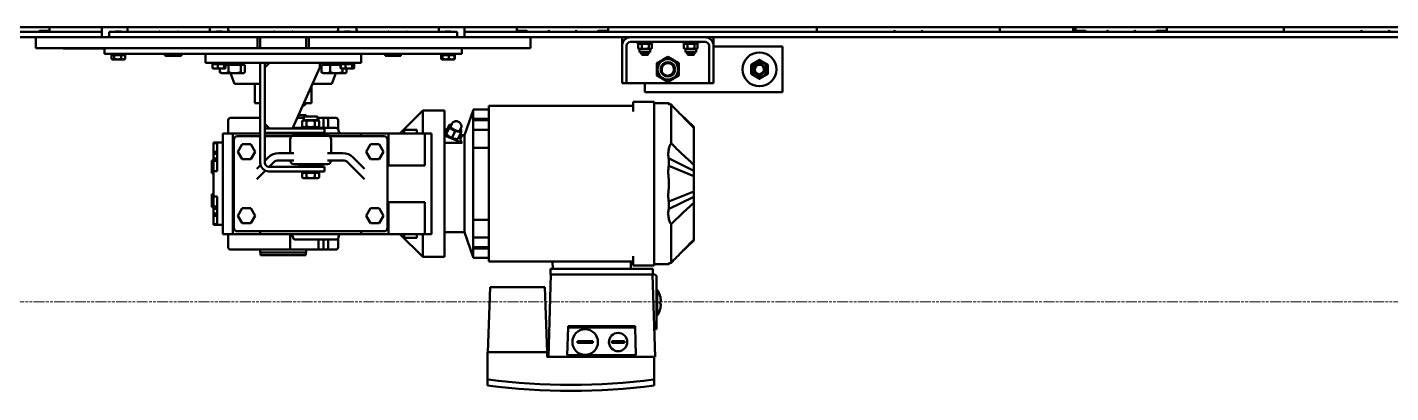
# Model space of a CAD drawing. Header units: metres. Extents: x -20317 to 2216, y -10281 to 3094.
# Drawn here: x -5756.9 to -5608, y -1669 to -1629.1 of the extents above; entities that cross this region are included whole.
import ezdxf

# ---------------------------------------------------------------- set-up
doc = ezdxf.new("R2010")
doc.units = ezdxf.units.M
doc.header["$MEASUREMENT"] = 0
doc.linetypes.add('AM_ISO09W050', pattern=[22.5, 12, -1.5, 3, -1.5, 3, -1.5])
doc.layers.get('0').update_dxf_attribs({"color": 30, "lineweight": 0})
doc.layers.add('SSN_PBC-AM_0', color=5, linetype='Continuous', lineweight=50)
doc.layers.add('SSN_PBC-AM_11', color=9, linetype='AM_ISO09W050', lineweight=18)

# ---------------------------------------------------------------- blocks, each defined once
blk = doc.blocks.new('PBC_3190_20-017-10022_D')
at = {"layer": 'SSN_PBC-AM_0'}
for p, q in [((1823.2, 885), (1823.2, 860)), ((2005.2, 885), (2005.2, 860)), ((1823.7, 860), (1823.2, 860)), ((1823.2, 855), (1823.2, 860)), ((1823.2, 855), (1823.7, 855)), ((1825.9, 784), (1823.4, 855)), ((1823.4, 855), (1888.2, 855)), ((1823.7, 860), (1823.7, 860)), ((1887.7, 855), (1823.7, 855)), ((1888.2, 855), (1885.7, 784)), ((1887.7, 860), (2004.7, 860)), ((1887.7, 855), (1888.2, 855)), ((1888.2, 855), (1888.2, 860)), ((1889.5, 860), (1892.2, 770)), ((1985.2, 858.5), (1910.2, 858.5)), ((1910.2, 858.5), (1911.1, 828.2)), ((1984.3, 828.2), (1985.2, 858.5)), ((2006, 860), (2003.3, 770)), ((2004.7, 860), (2004.9, 860)), ((2004.9, 860), (2006, 860)), ((1921.2, 845), (1921.2, 843)), ((1938.2, 845), (1921.2, 845)), ((1921.2, 843), (1938.2, 843)), ((1938.2, 843), (1938.2, 845)), ((1958.7, 845), (1958.7, 843)), ((1972.7, 845), (1958.7, 845)), ((1958.7, 843), (1972.7, 843)), ((1972.7, 843), (1972.7, 845)), ((1911.1, 828.2), (1984.3, 828.2)), ((1911.2, 826.5), (1911.1, 828.2)), ((1984.3, 826.5), (1911.2, 826.5)), ((1984.3, 828.2), (1984.3, 826.5)), ((2005.1, 830), (2007.5, 830)), ((2007.5, 771.7), (2007.5, 830)), ((2008.5, 815), (2007.5, 815)), ((2008.5, 787), (2008.5, 815)), ((2012.4, 802), (2011, 802)), ((2011, 800), (2012.4, 800)), ((1885.7, 784), (1825.9, 784)), ((2008.5, 787), (2007.5, 787)), ((1892, 770), (1892.2, 770)), ((1892, 770), (1892, 764)), ((2003.5, 764), (1892, 764)), ((2003.3, 770), (1892.2, 770)), ((1894.5, 764), (1894.2, 755.8)), ((1979.5, 764), (1979.5, 755.8)), ((1982, 760.5), (1982, 758.6)), ((1982, 760.5), (2004.9, 760.5)), ((2003.3, 770), (2003.5, 770)), ((2003.5, 770), (2003.5, 764)), ((2003.5, 770), (2005.8, 770)), ((2004.9, 758.6), (2004.9, 760.5)), ((2005.8, 770), (2007.5, 771.7)), ((1575, 746), (1625, 746)), ((1575, 743), (1575, 746)), ((1575.2, 749), (1624.8, 749)), ((1575.2, 746), (1575.2, 749)), ((1624.8, 746), (1624.8, 749)), ((1625, 743), (1625, 746)), ((1727.5, 726), (1752.5, 751)), ((1752.5, 751), (1752.5, 726)), ((1752.5, 751), (1766, 751)), ((1766, 751), (1776, 751)), ((1776, 751), (1776, 591)), ((1798, 724), (1807.5, 751.2)), ((1807.5, 741.8), (1807.5, 752)), ((1807.5, 752), (1824.5, 752)), ((1824.5, 755.8), (1824.5, 756.1)), ((1824.5, 756.1), (1894.2, 756.1)), ((1824.5, 750.1), (1824.5, 755.8)), ((1824.5, 735.8), (1824.5, 750.1)), ((1894.2, 755.8), (1979.5, 755.8)), ((1979.5, 756.1), (1982, 756.1)), ((1982, 758.6), (1982, 750.1)), ((2004.9, 759), (2021, 759)), ((2004.9, 750.1), (2004.9, 758.6)), ((2004.9, 735.8), (2004.9, 750.1)), ((2021.4, 757.9), (2020.7, 758.5)), ((2021, 759), (2022.5, 757.6)), ((2023.5, 757.1), (2023.5, 757.5)), ((2023.5, 748.9), (2023.5, 757.1)), ((2023.5, 734.8), (2023.5, 748.9)), ((2033.8, 746.9), (2048.5, 733)), ((1540, 740.5), (1540, 726)), ((1607.6, 743), (1542.5, 743)), ((1607.5, 726), (1607.5, 740.5)), ((1607.6, 743), (1638.4, 743)), ((1657.5, 732), (1613.5, 732)), ((1638.4, 732), (1638.4, 743)), ((1644.1, 743), (1638.4, 743)), ((1644.1, 743), (1646.7, 743)), ((1644.1, 743), (1644.1, 732)), ((1657.5, 743), (1646.7, 743)), ((1649, 740.5), (1649, 732)), ((1660, 740.5), (1660, 730.7)), ((1746, 730), (1732, 730)), ((1732, 726), (1732, 730)), ((1746, 726), (1746, 730)), ((1807.5, 741.8), (1807.5, 740.4)), ((1807.5, 741.8), (1824.5, 741.8)), ((1807.5, 740.4), (1807.5, 729.8)), ((1807.5, 740.4), (1824.5, 740.4)), ((1807.5, 729.8), (1807.5, 710.4)), ((1807.5, 729.8), (1824.5, 729.8)), ((1824.5, 720.3), (1824.5, 735.8)), ((2004.9, 720.3), (2004.9, 735.8)), ((2023.5, 720.3), (2023.5, 734.8)), ((2048.5, 731.9), (2047.1, 733.3)), ((2048.5, 733), (2048.5, 732.7)), ((2048.5, 732.7), (2048.5, 731.9)), ((2048.5, 731.8), (2048.5, 731.9)), ((2048.5, 731.3), (2048.5, 731.8)), ((2048.5, 725.4), (2048.5, 731.3)), ((1524, 715.2), (1524, 716)), ((1534, 716), (1524, 716)), ((1524, 709.7), (1524, 715.2)), ((1524, 715.2), (1528, 715.2)), ((1528, 709.5), (1528, 715.2)), ((1542.5, 726), (1534, 726)), ((1534, 616), (1534, 726)), ((1545, 726), (1542.5, 726)), ((1575, 726), (1545, 726)), ((1545, 616), (1545, 726)), ((1546, 719), (1546, 623)), ((1710, 723), (1550, 723)), ((1577.5, 726), (1575, 726)), ((1575, 723), (1575, 726)), ((1682.5, 726), (1577.5, 726)), ((1685, 726), (1682.5, 726)), ((1715, 726), (1685, 726)), ((1685, 723), (1685, 726)), ((1714, 623), (1714, 719)), ((1715, 691), (1715, 726)), ((1715, 726), (1754.6, 726)), ((1754.6, 726), (1762, 726)), ((1754.6, 726), (1754.6, 691)), ((1762, 616), (1762, 726)), ((1776, 724), (1798, 724)), ((1798, 724), (1798, 618)), ((1824.5, 621.7), (1824.5, 720.3)), ((2004.9, 621.7), (2004.9, 720.3)), ((2023.5, 715.2), (2023.5, 720.3)), ((2048.5, 708.8), (2048.5, 725.4)), ((1524, 706), (1524, 709.7)), ((1528, 706), (1524, 706)), ((1524, 706), (1524, 703.5)), ((1528, 703.5), (1524, 703.5)), ((1524, 703.5), (1524, 698.5)), ((1528, 709.5), (1528, 684.8)), ((1550.6, 706), (1555.3, 714.2)), ((1555.3, 697.8), (1550.6, 706)), ((1555.3, 714.2), (1564.7, 714.2)), ((1564.7, 714.2), (1569.4, 706)), ((1569.4, 706), (1564.7, 697.8)), ((1690.6, 706), (1695.3, 714.2)), ((1695.3, 697.8), (1690.6, 706)), ((1695.3, 714.2), (1704.7, 714.2)), ((1704.7, 714.2), (1709.4, 706)), ((1709.4, 706), (1704.7, 697.8)), ((1807.5, 631.6), (1807.5, 710.4)), ((1807.5, 710.4), (1824.5, 710.4)), ((2048.5, 696.2), (2048.5, 708.8)), ((1522, 696.5), (1522, 682.5)), ((1522, 696.5), (1524, 696.5)), ((1528, 698.5), (1524, 698.5)), ((1524, 698.5), (1524, 696)), ((1524, 692.3), (1524, 696)), ((1528, 696), (1524, 696)), ((1524, 684.8), (1524, 692.3)), ((1524, 684.8), (1524, 657.2)), ((1528, 684.8), (1524, 684.8)), ((1564.7, 697.8), (1555.3, 697.8)), ((1704.7, 697.8), (1695.3, 697.8)), ((1746, 691), (1715, 691)), ((1746, 691), (1754.6, 691)), ((2020.8, 698.9), (2048.5, 685.2)), ((2020.9, 690.5), (2048.5, 679.3)), ((2048.5, 691.8), (2048.5, 696.2)), ((2048.5, 685.2), (2048.5, 691.8)), ((2048.5, 685.2), (2048.5, 679.3)), ((1522, 682.5), (1524, 682.5)), ((2048.5, 673.9), (2048.5, 679.3)), ((2048.5, 673.9), (2048.5, 668.1)), ((1522, 659.5), (1522, 645.5)), ((1522, 659.5), (1524, 659.5)), ((1524, 649.7), (1524, 657.2)), ((1524, 657.2), (1528, 657.2)), ((1528, 657.2), (1528, 632.5)), ((1571.1, 666.1), (1580.5, 656.7)), ((1640, 657.5), (1584.3, 657.5)), ((1622, 664.9), (1620.8, 664.2)), ((1620.8, 659.1), (1620.8, 664.2)), ((1625.4, 659.1), (1620.8, 659.1)), ((1623.1, 664.9), (1622, 664.9)), ((1622, 658.5), (1638, 658.5)), ((1622, 657.5), (1622, 658.5)), ((1622.7, 659.1), (1622.7, 658.5)), ((1630, 664.9), (1623.1, 664.9)), ((1625.4, 659.1), (1625.4, 664.2)), ((1634.6, 659.1), (1625.4, 659.1)), ((1636.9, 664.9), (1630, 664.9)), ((1634.6, 659.1), (1634.6, 664.2)), ((1639.2, 659.1), (1634.6, 659.1)), ((1638, 664.9), (1636.9, 664.9)), ((1637.3, 659.1), (1637.3, 658.5)), ((1638, 664.9), (1639.2, 664.2)), ((1638, 657.5), (1638, 658.5)), ((1639.2, 659.1), (1639.2, 664.2)), ((1640, 657.5), (1645, 657.5)), ((1645, 652.5), (1645, 657.5)), ((1670.7, 647.8), (1679.1, 656.3)), ((1679.1, 656.3), (1688.9, 666.1)), ((2020.8, 643.1), (2048.5, 656.8)), ((2020.9, 651.5), (2048.5, 662.7)), ((2048.5, 662.7), (2048.5, 668.1)), ((2048.5, 662.7), (2048.5, 656.8)), ((2048.5, 650.2), (2048.5, 656.8)), ((1522, 645.5), (1524, 645.5)), ((1524, 646), (1524, 649.7)), ((1528, 646), (1524, 646)), ((1524, 646), (1524, 643.5)), ((1528, 643.5), (1524, 643.5)), ((1524, 643.5), (1524, 638.5)), ((1550.6, 636), (1555.3, 644.2)), ((1555.3, 644.2), (1564.7, 644.2)), ((1564.7, 644.2), (1569.4, 636)), ((1575.3, 650.6), (1571.1, 654.8)), ((1575, 648.2), (1575, 539)), ((1580, 539), (1580, 648.2)), ((1580.9, 645), (1580, 645.9)), ((1583.7, 642.2), (1580.9, 645)), ((1640, 652.5), (1584.3, 652.5)), ((1584.7, 652.5), (1589.3, 647.8)), ((1595, 645.5), (1611.6, 645.5)), ((1611.5, 649.5), (1648.5, 649.5)), ((1643, 652), (1617, 652)), ((1617, 652), (1617, 649.5)), ((1625, 652.5), (1625, 652)), ((1625.9, 652.5), (1625.9, 652)), ((1634.1, 652), (1634.1, 652.5)), ((1635, 652.5), (1635, 652)), ((1645, 652.5), (1640, 652.5)), ((1643, 652), (1643, 649.5)), ((1648.4, 645.5), (1665, 645.5)), ((1679.1, 645), (1676.3, 642.2)), ((1688.9, 654.8), (1679.1, 645)), ((1690.6, 636), (1695.3, 644.2)), ((1695.3, 644.2), (1704.7, 644.2)), ((1704.7, 644.2), (1709.4, 636)), ((1715, 651), (1746, 651)), ((1715, 616), (1715, 651)), ((1754.6, 651), (1746, 651)), ((1754.6, 651), (1754.6, 616)), ((2048.5, 645.8), (2048.5, 650.2)), ((2048.5, 633.2), (2048.5, 645.8)), ((1528, 638.5), (1524, 638.5)), ((1524, 638.5), (1524, 636)), ((1524, 632.3), (1524, 636)), ((1528, 636), (1524, 636)), ((1524, 626.8), (1524, 632.3)), ((1524, 626), (1524, 626.8)), ((1528, 626.8), (1524, 626.8)), ((1534, 626), (1524, 626)), ((1528, 626.8), (1528, 632.5)), ((1555.3, 627.8), (1550.6, 636)), ((1564.7, 627.8), (1555.3, 627.8)), ((1569.4, 636), (1564.7, 627.8)), ((1611.6, 637.5), (1595, 637.5)), ((1607.5, 637.5), (1607.5, 622.5)), ((1665, 637.5), (1648.4, 637.5)), ((1652.5, 637.5), (1652.5, 622.5)), ((1695.3, 627.8), (1690.6, 636)), ((1704.7, 627.8), (1695.3, 627.8)), ((1709.4, 636), (1704.7, 627.8)), ((1795.4, 626.3), (1776, 626.3)), ((1795.4, 626.3), (1776, 618.2)), ((1807.5, 631.6), (1807.5, 612.2)), ((1807.5, 631.6), (1824.5, 631.6)), ((2023.5, 621.7), (2023.5, 626.8)), ((2048.5, 616.6), (2048.5, 633.2)), ((1534, 616), (1542.5, 616)), ((1540, 601.5), (1540, 616)), ((1542.5, 616), (1545, 616)), ((1545, 616), (1575, 616)), ((1550, 619), (1575, 619)), ((1580, 619), (1609.6, 619)), ((1580, 616), (1617, 616)), ((1580, 615.5), (1580, 610.5)), ((1640, 615.5), (1580, 615.5)), ((1580, 610.5), (1640, 610.5)), ((1580, 605.5), (1585, 610.5)), ((1607.5, 615.5), (1607.5, 616)), ((1610, 610.5), (1640, 544)), ((1648.5, 618.5), (1611.5, 618.5)), ((1617, 618.5), (1617, 616)), ((1617, 616), (1643, 616)), ((1622, 610.5), (1622, 609.5)), ((1625, 616), (1625, 615.5)), ((1625.9, 616), (1625.9, 615.5)), ((1634.1, 615.5), (1634.1, 616)), ((1635, 616), (1635, 615.5)), ((1638, 610.5), (1638, 609.5)), ((1640, 615.5), (1645, 615.5)), ((1645, 610.5), (1640, 610.5)), ((1643, 618.5), (1643, 616)), ((1643, 616), (1682.5, 616)), ((1645, 610.5), (1645, 615.5)), ((1650.4, 619), (1710, 619)), ((1660, 601.5), (1660, 611.3)), ((1682.5, 616), (1685, 616)), ((1685, 616), (1685, 619)), ((1685, 616), (1715, 616)), ((1754.6, 616), (1715, 616)), ((1727.5, 616), (1752.5, 591)), ((1732, 612), (1732, 616)), ((1732, 612), (1746, 612)), ((1746, 612), (1746, 616)), ((1752.5, 616), (1752.5, 591)), ((1762, 616), (1754.6, 616)), ((1778.6, 612.2), (1776, 611.1)), ((1784.2, 621.2), (1777.8, 617)), ((1777.8, 617), (1777.8, 613.9)), ((1781.5, 609.4), (1777.8, 617)), ((1781.5, 606.3), (1777.8, 613.9)), ((1787.9, 613.6), (1781.5, 609.4)), ((1790.6, 622.3), (1784.2, 621.2)), ((1787.9, 613.6), (1784.2, 621.2)), ((1794.3, 614.7), (1787.9, 613.6)), ((1794.3, 614.7), (1790.6, 622.3)), ((1795.4, 619.2), (1792.6, 618.1)), ((1792.7, 618), (1798, 618)), ((1792.9, 612.9), (1794.1, 610.4)), ((1793.7, 611.2), (1794.3, 611.6)), ((1794.3, 611.6), (1794.3, 614.7)), ((1798, 618), (1807.5, 590.8)), ((1807.5, 612.2), (1807.5, 601.6)), ((1824.5, 612.2), (1807.5, 612.2)), ((1824.5, 606.2), (1824.5, 621.7)), ((2004.9, 606.2), (2004.9, 621.7)), ((2023.5, 607.2), (2023.5, 621.7)), ((2048.5, 610.7), (2048.5, 616.6)), ((2048.5, 610.2), (2048.5, 610.7)), ((1542.5, 599), (1575, 599)), ((1613.5, 610), (1622, 610)), ((1622.7, 599), (1615.2, 599)), ((1616.5, 596), (1625, 596)), ((1617.5, 593.9), (1617.5, 596)), ((1622.7, 609.5), (1620.8, 608.4)), ((1620.8, 608.4), (1620.8, 602.6)), ((1622.7, 601.5), (1620.8, 602.6)), ((1638, 609.5), (1622, 609.5)), ((1637.3, 601.5), (1622.7, 601.5)), ((1622.7, 601.5), (1622.7, 597.6)), ((1637.3, 597.6), (1622.7, 597.6)), ((1625, 596), (1625, 597.6)), ((1625.4, 608.4), (1625.4, 602.6)), ((1634.6, 608.4), (1634.6, 602.6)), ((1637.3, 609.5), (1639.2, 608.4)), ((1637.3, 601.5), (1639.2, 602.6)), ((1637.3, 601.5), (1637.3, 597.6)), ((1638.4, 599), (1637.3, 599)), ((1638, 610), (1657.5, 610)), ((1638.4, 608.9), (1638.4, 610)), ((1638.4, 599), (1638.4, 602.1)), ((1638.4, 599), (1644.1, 599)), ((1639.2, 608.4), (1639.2, 602.6)), ((1644.1, 610), (1644.1, 599)), ((1646.7, 599), (1644.1, 599)), ((1646.7, 599), (1657.5, 599)), ((1649, 610), (1649, 601.5)), ((1781.5, 609.4), (1781.5, 606.3)), ((1781.5, 606.3), (1783.7, 606.7)), ((1783, 608.1), (1784.2, 605.6)), ((1807.5, 601.6), (1807.5, 600.2)), ((1807.5, 601.6), (1824.5, 601.6)), ((1807.5, 590), (1807.5, 600.2)), ((1807.5, 600.2), (1824.5, 600.2)), ((1824.5, 591.9), (1824.5, 606.2)), ((2004.9, 591.9), (2004.9, 606.2)), ((2023.5, 593.1), (2023.5, 607.2)), ((2048.5, 609), (2033.8, 595.1)), ((2048.5, 610.1), (2047.1, 608.7)), ((2048.5, 610.1), (2048.5, 610.2)), ((2048.5, 610.1), (2048.5, 609.3)), ((2048.5, 609.3), (2048.5, 609)), ((1569, 583), (1575, 583)), ((1569, 583), (1569, 575.6)), ((1621.3, 585.5), (1623, 585.5)), ((1625, 583.5), (1622.2, 583.5)), ((1622.4, 583), (1631, 583)), ((1623, 585.5), (1625, 583.5)), ((1625, 583), (1625, 583.5)), ((1631, 583), (1631, 564)), ((1752.5, 591), (1766, 591)), ((1766, 591), (1776, 591)), ((1807.5, 590), (1824.5, 590)), ((1824.5, 586.2), (1824.5, 591.9)), ((1824.5, 585.9), (1824.5, 586.2)), ((1824.5, 585.9), (1982, 585.9)), ((1982, 591.9), (1982, 583.4)), ((1982, 583.4), (1982, 581.5)), ((1982, 581.5), (2004.9, 581.5)), ((2004.9, 583.4), (2004.9, 591.9)), ((2004.9, 581.5), (2004.9, 583.4)), ((2004.9, 583), (2021, 583)), ((2021.4, 584.1), (2020.7, 583.5)), ((2022.5, 584.4), (2021, 583)), ((2023.5, 584.9), (2023.5, 593.1)), ((2023.5, 584.5), (2023.5, 584.9)), ((1569, 572.4), (1569, 575.6)), ((1569, 575.6), (1569, 575.6)), ((1569, 572.4), (1569, 562)), ((1569, 572.4), (1569, 572.4)), ((1995, 561), (1995, 571)), ((1995, 571), (2145, 571)), ((2145, 571), (2145, 521)), ((1546.9, 562), (1542.6, 550.3)), ((1575, 562), (1546.9, 562)), ((1653.1, 562), (1631.9, 562)), ((1653.1, 562), (1657.4, 550.3)), ((1970, 538.5), (1970, 561)), ((1975, 561), (1970, 561)), ((1975, 561), (1975, 538.5)), ((1975, 561), (2065, 561)), ((2070, 561), (2065, 561)), ((2065, 538.5), (2065, 561)), ((2070, 561), (2070, 538.5)), ((1515, 539), (1517.5, 539)), ((1515, 539), (1515, 529)), ((1682.5, 539), (1517.5, 539)), ((1522.9, 540.4), (1522.9, 544.5)), ((1528.5, 540.4), (1522.9, 540.4)), ((1523.5, 545.1), (1523.4, 545)), ((1525.7, 545.1), (1523.5, 545.1)), ((1523.5, 539.8), (1536.5, 539.8)), ((1523.5, 539), (1523.5, 539.8)), ((1524.2, 540.4), (1524.2, 539.8)), ((1532.1, 545.1), (1525.7, 545.1)), ((1528.5, 540.4), (1528.5, 544.5)), ((1535.6, 540.4), (1528.5, 540.4)), ((1530.9, 545.1), (1530.9, 549.2)), ((1532.5, 550.3), (1531.9, 549.9)), ((1536.4, 545.1), (1532.1, 545.1)), ((1535.6, 550.3), (1532.5, 550.3)), ((1547, 550.3), (1535.6, 550.3)), ((1535.6, 540.4), (1535.6, 544.5)), ((1537.1, 540.4), (1535.6, 540.4)), ((1535.8, 540.4), (1535.8, 539.8)), ((1535.8, 540.3), (1556.5, 540.3)), ((1536.5, 545.1), (1536.4, 545.1)), ((1536.5, 545.1), (1536.6, 545)), ((1536.5, 539), (1536.5, 539.8)), ((1537.1, 540.4), (1537.1, 544.5)), ((1540.2, 541.1), (1537.1, 541.1)), ((1540.2, 541.1), (1540.2, 549.2)), ((1553.8, 541.1), (1540.2, 541.1)), ((1555.9, 550.3), (1547, 550.3)), ((1553.8, 541.1), (1553.8, 549.2)), ((1558.1, 541.1), (1553.8, 541.1)), ((1555.7, 541.1), (1555.7, 540.3)), ((1556.5, 550.3), (1555.9, 550.3)), ((1556.5, 550.3), (1557.1, 549.9)), ((1556.5, 539), (1556.5, 540.3)), ((1558.1, 541.1), (1558.1, 549.2)), ((1585, 539), (1580, 544)), ((1640, 544), (1640, 539)), ((1641.9, 541.1), (1641.9, 549.2)), ((1651.2, 541.1), (1641.9, 541.1)), ((1643.5, 550.3), (1642.9, 549.9)), ((1646.6, 550.3), (1643.5, 550.3)), ((1643.5, 540.3), (1664.2, 540.3)), ((1643.5, 539), (1643.5, 540.3)), ((1644.3, 541.1), (1644.3, 540.3)), ((1658, 550.3), (1646.6, 550.3)), ((1651.2, 541.1), (1651.2, 549.2)), ((1662.5, 541.1), (1651.2, 541.1)), ((1666.9, 550.3), (1658, 550.3)), ((1663.3, 545), (1662.5, 544.5)), ((1662.5, 540.4), (1662.5, 544.5)), ((1662.8, 540.4), (1662.5, 540.4)), ((1662.8, 540.4), (1662.8, 544.5)), ((1668.1, 540.4), (1662.8, 540.4)), ((1663.5, 545.1), (1663.3, 545)), ((1665.4, 545.1), (1663.5, 545.1)), ((1663.5, 539.8), (1676.5, 539.8)), ((1663.5, 539), (1663.5, 539.8)), ((1664.2, 540.4), (1664.2, 539.8)), ((1664.7, 545.1), (1664.7, 549.2)), ((1671.7, 545.1), (1665.4, 545.1)), ((1667.5, 550.3), (1666.9, 550.3)), ((1667.5, 550.3), (1668.1, 549.9)), ((1668.2, 550.3), (1667.5, 550.3)), ((1668.1, 540.4), (1668.1, 544.5)), ((1675.3, 540.4), (1668.1, 540.4)), ((1668.2, 550.3), (1668.3, 550.2)), ((1669.1, 545.1), (1669.1, 549.2)), ((1676.3, 545.1), (1671.7, 545.1)), ((1675.3, 540.4), (1675.3, 544.5)), ((1677.2, 540.4), (1675.3, 540.4)), ((1675.8, 540.4), (1675.8, 539.8)), ((1676.5, 545.1), (1676.3, 545.1)), ((1676.5, 545.1), (1676.7, 545)), ((1676.5, 539), (1676.5, 539.8)), ((1676.7, 545), (1677.5, 544.5)), ((1677.2, 540.4), (1677.2, 544.5)), ((1677.5, 540.4), (1677.2, 540.4)), ((1677.5, 540.4), (1677.5, 544.5)), ((1682.5, 539), (1685, 539)), ((1685, 529), (1685, 539)), ((1970, 538.5), (1970, 520.3)), ((1975, 538.5), (1975, 520.3)), ((2065, 538.5), (2065, 520.3)), ((2070, 520.3), (2070, 538.5)), ((1330, 523), (1335, 523)), ((1330, 523), (1330, 511)), ((1562, 523), (1335, 523)), ((1405, 523.1), (1359.6, 523.1)), ((1359.6, 523), (1359.6, 523.1)), ((1405, 529), (1405, 523)), ((1405, 529), (1410, 529)), ((1790, 529), (1410, 529)), ((1790, 523), (1410, 523)), ((1412.6, 530.4), (1412.6, 534.5)), ((1415.4, 530.4), (1412.6, 530.4)), ((1413.5, 535.1), (1413, 534.8)), ((1414, 535.1), (1413.5, 535.1)), ((1413.5, 529.8), (1426.5, 529.8)), ((1413.5, 529), (1413.5, 529.8)), ((1419.2, 535.1), (1414, 535.1)), ((1414.2, 530.4), (1414.2, 529.8)), ((1415.4, 530.4), (1415.4, 534.5)), ((1422.9, 530.4), (1415.4, 530.4)), ((1425.2, 535.1), (1419.2, 535.1)), ((1422.9, 530.4), (1422.9, 534.5)), ((1427.4, 530.4), (1422.9, 530.4)), ((1426.5, 535.1), (1425.2, 535.1)), ((1425.8, 530.4), (1425.8, 529.8)), ((1426.5, 535.1), (1427, 534.8)), ((1426.5, 529), (1426.5, 529.8)), ((1427.4, 530.4), (1427.4, 534.5)), ((1470.9, 529), (1470.9, 530.7)), ((1472, 531.4), (1471.4, 531.1)), ((1473.8, 531.4), (1472, 531.4)), ((1481.2, 531.4), (1473.8, 531.4)), ((1476.7, 529), (1476.7, 530.7)), ((1487.5, 531.4), (1481.2, 531.4)), ((1485.8, 529), (1485.8, 530.7)), ((1488, 531.4), (1487.5, 531.4)), ((1488, 531.4), (1488.6, 531.1)), ((1489.1, 529), (1489.1, 530.7)), ((1682.5, 529), (1517.5, 529)), ((1572, 511), (1572, 523)), ((1575, 511), (1575, 523)), ((1625, 511), (1625, 523)), ((1628, 523), (1628, 511)), ((1865, 523), (1638, 523)), ((1711.5, 529), (1711.5, 530.7)), ((1715.3, 531.4), (1712, 531.4)), ((1712, 531.4), (1712, 531.4)), ((1723.2, 531.4), (1715.3, 531.4)), ((1719, 529), (1719, 530.7)), ((1728, 531.4), (1723.2, 531.4)), ((1727.5, 529), (1727.5, 530.7)), ((1728, 531.4), (1728, 531.4)), ((1728, 531.4), (1728, 531.4)), ((1728.5, 529), (1728.5, 530.7)), ((1773.5, 535.1), (1772.5, 534.5)), ((1772.5, 530.4), (1772.5, 534.5)), ((1773.1, 530.4), (1772.5, 530.4)), ((1773.1, 530.4), (1773.1, 534.5)), ((1774, 530.4), (1773.1, 530.4)), ((1773.5, 535.1), (1773.5, 535.1)), ((1777.4, 535.1), (1773.5, 535.1)), ((1773.5, 535.1), (1773.5, 535.1)), ((1773.5, 529.8), (1786.5, 529.8)), ((1773.5, 529), (1773.5, 529.8)), ((1774, 530.4), (1774, 534.5)), ((1780.9, 530.4), (1774, 530.4)), ((1774.2, 530.4), (1774.2, 529.8)), ((1783.9, 535.1), (1777.4, 535.1)), ((1780.9, 530.4), (1780.9, 534.5)), ((1786.9, 530.4), (1780.9, 530.4)), ((1786.5, 535.1), (1783.9, 535.1)), ((1785.8, 530.4), (1785.8, 529.8)), ((1786.5, 535.1), (1786.5, 535.1)), ((1786.5, 535.1), (1787.5, 534.5)), ((1786.5, 529), (1786.5, 529.8)), ((1786.9, 530.4), (1786.9, 534.5)), ((1787.5, 530.4), (1786.9, 530.4)), ((1787.5, 530.4), (1787.5, 534.5)), ((1790, 529), (1795, 529)), ((1795, 523), (1795, 529)), ((1865, 523), (1870, 523)), ((1870, 511), (1870, 523)), ((1987.5, 518.6), (1987.5, 523.1)), ((1989.2, 524), (1987.7, 523.2)), ((1989.2, 527.1), (2000.8, 527.1)), ((1989.2, 524), (1989.2, 527.1)), ((1989.2, 524), (2000.8, 524)), ((1991.8, 530), (1991, 529.2)), ((1999, 529.2), (1991, 529.2)), ((1991, 527.1), (1991, 529.2)), ((1991.6, 518.6), (1991.6, 523.1)), ((1991.7, 530), (1991.7, 527.1)), ((1991.8, 530), (1998.2, 530)), ((1998.2, 530), (1999, 529.2)), ((1998.3, 527.1), (1998.3, 530)), ((1999, 527.1), (1999, 529.2)), ((1999.1, 518.6), (1999.1, 523.1)), ((2000.8, 524), (2000.8, 527.1)), ((2000.8, 524), (2002.3, 523.2)), ((2002.5, 518.6), (2002.5, 523.1)), ((2037.5, 518.6), (2037.5, 523.1)), ((2039.2, 524), (2037.7, 523.2)), ((2039.2, 527.1), (2050.8, 527.1)), ((2039.2, 524), (2039.2, 527.1)), ((2039.2, 524), (2050.8, 524)), ((2041.8, 530), (2041, 529.2)), ((2049, 529.2), (2041, 529.2)), ((2041, 527.1), (2041, 529.2)), ((2041.6, 518.6), (2041.6, 523.1)), ((2041.7, 530), (2041.7, 527.1)), ((2041.8, 530), (2048.2, 530)), ((2048.2, 530), (2049, 529.2)), ((2048.3, 527.1), (2048.3, 530)), ((2049, 527.1), (2049, 529.2)), ((2049.1, 518.6), (2049.1, 523.1)), ((2050.8, 524), (2050.8, 527.1)), ((2050.8, 524), (2052.3, 523.2)), ((2052.5, 518.6), (2052.5, 523.1)), ((38, 511), (1397, 511)), ((1397, 511), (1402, 511)), ((1402, 511), (1410, 511)), ((1402, 505), (1402, 511)), ((1410, 511), (1790, 511)), ((1410, 511), (1410, 505)), ((1790, 511), (1798, 511)), ((1790, 511), (1790, 505)), ((1798, 511), (1803, 511)), ((1798, 511), (1798, 505)), ((3162, 511), (1803, 511)), ((1970, 511), (1970, 520.3)), ((2060.7, 516), (1979.3, 516)), ((2003, 517.6), (1987, 517.6)), ((1987, 517.6), (1987, 516)), ((1989.2, 517.6), (1987.7, 518.5)), ((2000.8, 517.6), (2002.3, 518.5)), ((2003, 517.6), (2003, 516)), ((2053, 517.6), (2037, 517.6)), ((2037, 517.6), (2037, 516)), ((2039.2, 517.6), (2037.7, 518.5)), ((2050.8, 517.6), (2052.3, 518.5)), ((2053, 517.6), (2053, 516)), ((2145, 521), (2070, 521)), ((2070, 520.3), (2070, 511)), ((38, 505), (1397, 505)), ((3122, 500), (78, 500)), ((1333.5, 504.5), (1333.5, 505)), ((1335.7, 504), (1334, 504)), ((1335.7, 504), (1345, 504)), ((1340, 505), (1340, 504.5)), ((1340, 504.5), (1340, 504)), ((1345, 505), (1345, 504.5)), ((1345, 504.5), (1345, 504)), ((1345, 504), (1345, 500)), ((1402, 505), (1397, 505)), ((1402, 500), (1402, 505)), ((1410, 505), (1790, 505)), ((1416.8, 504.8), (1416.6, 505)), ((1416.7, 505), (1416.7, 504.8)), ((1423.2, 504.8), (1416.8, 504.8)), ((1423.2, 504.8), (1423.4, 505)), ((1423.3, 504.8), (1423.3, 505)), ((1430, 500), (1430, 505)), ((1485, 504.5), (1485, 505)), ((1485, 505), (1485, 504.5)), ((1520, 500), (1520, 503)), ((1526.8, 504.8), (1526.6, 505)), ((1526.7, 505), (1526.7, 504.8)), ((1533.2, 504.8), (1526.8, 504.8)), ((1533.2, 504.8), (1533.4, 505)), ((1533.3, 504.8), (1533.3, 505)), ((1540, 503), (1540, 500)), ((1660, 500), (1660, 503)), ((1666.8, 504.8), (1666.6, 505)), ((1666.7, 505), (1666.7, 504.8)), ((1673.2, 504.8), (1666.8, 504.8)), ((1673.2, 504.8), (1673.4, 505)), ((1673.3, 504.8), (1673.3, 505)), ((1680, 503), (1680, 500)), ((1715, 505), (1715, 504.5)), ((1715, 505), (1715, 504.5)), ((1770, 505), (1770, 500)), ((1776.8, 504.8), (1776.6, 505)), ((1776.7, 505), (1776.7, 504.8)), ((1783.2, 504.8), (1776.8, 504.8)), ((1783.2, 504.8), (1783.4, 505)), ((1783.3, 504.8), (1783.3, 505)), ((1803, 505), (1798, 505)), ((1798, 500), (1798, 505)), ((1803, 505), (3162, 505)), ((1855, 504.5), (1855, 505)), ((1855, 504), (1855, 504.5)), ((1855, 504), (1864.3, 504)), ((1855, 500), (1855, 504)), ((1860, 504.5), (1860, 505)), ((1860, 504), (1860, 504.5)), ((1866, 504), (1864.3, 504)), ((1866.5, 505), (1866.5, 504.5)), ((1943.5, 504.5), (1943.5, 505)), ((1945.7, 504), (1944, 504)), ((1945.7, 504), (1955, 504)), ((1950, 505), (1950, 504.5)), ((1950, 504.5), (1950, 504)), ((1955, 505), (1955, 504.5)), ((1955, 504.5), (1955, 504)), ((1955, 504), (1955, 500)), ((2182.5, 500), (2182.5, 505)), ((2382.5, 505), (2382.5, 500)), ((2462.5, 500), (2462.5, 505)), ((2465, 504.5), (2465, 505)), ((2465, 504), (2465, 504.5)), ((2465, 504), (2474.3, 504)), ((2465, 500), (2465, 504)), ((2470, 504.5), (2470, 505)), ((2470, 504), (2470, 504.5)), ((2476, 504), (2474.3, 504)), ((2476.5, 505), (2476.5, 504.5)), ((2553.5, 504.5), (2553.5, 505)), ((2555.7, 504), (2554, 504)), ((2555.7, 504), (2565, 504)), ((2560, 505), (2560, 504.5)), ((2560, 504.5), (2560, 504)), ((2565, 505), (2565, 504.5)), ((2565, 504.5), (2565, 504)), ((2565, 504), (2565, 500)), ((2692.5, 500), (2692.5, 505))]:
    blk.add_line(p, q, dxfattribs=at)
for centre, radius in [((1929.7, 844), 14), ((1965.7, 844), 10), ((2020, 546), 11.2), ((2020, 546), 8), ((2020, 546), 8), ((2020, 546), 7), ((2120, 546), 18.5), ((2120, 546), 8.3), ((2120, 546), 6), ((2120, 546), 6), ((2120, 546), 5.5)]:
    blk.add_circle(centre, radius, dxfattribs=at)
for centre, radius, start, end in [((1914.2, 190.9), 706.5, 82.5999, 97.4001), ((1914.2, 190.9), 700, 82.5721, 97.4279), ((1986, 801), 26.5, 2.1626, 31.8908), ((1986, 801), 26.5, 328.1092, 357.8374), ((1986, 801), 25.1, 357.7167, 2.2833), ((1542.5, 740.5), 2.5, 90, 180), ((1613.5, 729), 3, 90, 180), ((1657.5, 740.5), 2.5, 0, 90), ((1657.5, 729), 3, 0, 90), ((1550, 719), 4, 90, 180), ((1607.5, 729), 3, 270.037, 0), ((1663.5, 729), 3, 180, 270), ((1710, 719), 4, 0, 90), ((1584.3, 648.2), 9.3, 90, 180), ((1584.3, 648.2), 4.3, 90, 180), ((1595, 653.5), 16, 225, 270), ((1595, 653.5), 8, 225, 270), ((1611.5, 645.5), 4, 90, 180), ((1648.5, 645.5), 4, 0, 90), ((1665, 653.5), 8, 270, 315), ((1665, 653.5), 16, 270, 315), ((1550, 623), 4, 180, 270), ((1611.5, 622.5), 4, 180, 270), ((1607.5, 613), 3, 56.4427, 89.963), ((1613.5, 613), 3, 236.4427, 270), ((1648.5, 622.5), 4, 270, 0), ((1657.5, 613), 3, 270, 0), ((1663.5, 613), 3, 90, 180), ((1710, 623), 4, 270, 0), ((1542.5, 601.5), 2.5, 180, 270), ((1657.5, 601.5), 2.5, 270, 0), ((1621.5, 589.5), 4, 266.7804, 270), ((2020, 546), 6.79, 170, 80), ((2120, 546), 4.95, 170, 80), ((1979.3, 520.3), 9.3, 180, 270), ((1979.3, 520.3), 4.3, 180, 270), ((2060.7, 520.3), 9.3, 270, 0), ((2060.7, 520.3), 4.3, 270, 0), ((1334, 504.5), 0.5, 180, 270), ((1465, 505), 0.5, 180, 0), ((1485, 505), 0.5, 180, 0), ((1518, 503), 2, 0, 90), ((1542, 503), 2, 90, 180), ((1590, 505), 0.5, 180, 0), ((1610, 505), 0.5, 180, 0), ((1658, 503), 2, 0, 90), ((1682, 503), 2, 90, 180), ((1715, 505), 0.5, 180, 0), ((1735, 505), 0.5, 180, 0), ((1866, 504.5), 0.5, 270, 0), ((1890, 505), 1, 180, 0), ((1920, 505), 1, 180, 0), ((1944, 504.5), 0.5, 180, 270), ((2267.5, 505), 1, 180, 0), ((2297.5, 505), 1, 180, 0), ((2476, 504.5), 0.5, 270, 0), ((2500, 505), 1, 180, 0), ((2530, 505), 1, 180, 0), ((2554, 504.5), 0.5, 180, 270), ((2777.5, 505), 1, 180, 0), ((2807.5, 505), 1, 180, 0)]:
    blk.add_arc(centre, radius, start, end, dxfattribs=at)
for centre, major_axis, ratio, start_param, end_param in [((2033.7, 696.8), (-5.8, 21.8), 0.545079, 1.07013, 1.166678), ((2033.7, 696.8), (-5.8, 21.8), 0.544872, 1.165931, 1.331979), ((1910.2, 671), (-116.4, -50.2), 0.147289, 6.044364, 6.395217), ((1787.9, 610.5), (4.94, 2.43), 0.348382, 0, 3.141593)]:
    blk.add_ellipse(centre, major_axis=major_axis, ratio=ratio, start_param=start_param, end_param=end_param, dxfattribs=at)
for points, knots in [([(1823.2, 885), (1823.2, 885), (1823.2, 885.1), (1823.2, 885.6), (1823.2, 886.1), (1823.2, 887), (1823.2, 887.6), (1823.2, 889.1), (1823.2, 890), (1823.2, 891.1), (1823.2, 891.3), (1823.2, 891.5)], [5.94783, 5.94783, 5.94783, 5.94783, 6.317081, 6.317081, 6.686331, 6.686331, 7.057192, 7.057192, 7.428053, 7.428053, 7.517805, 7.517805, 7.517805, 7.517805]), ([(1823.2, 885), (1823.2, 885), (1823.2, 885), (1823.3, 885), (1823.3, 885), (1823.4, 885), (1823.5, 885), (1823.6, 885), (1823.7, 885.1), (1823.7, 885.1)], [-0.30262594, -0.30262594, -0.30262594, -0.30262594, -0.2837998, -0.2837998, -0.26497366, -0.26497366, -0.2459708, -0.2459708, -0.22696793, -0.22696793, -0.22696793, -0.22696793]), ([(2004.7, 885.1), (2004.8, 885.1), (2004.8, 885), (2005, 885), (2005, 885), (2005.1, 885), (2005.1, 885), (2005.2, 885), (2005.2, 885), (2005.2, 885)], [0.07565495, 0.07565495, 0.07565495, 0.07565495, 0.09465782, 0.09465782, 0.11366068, 0.11366068, 0.13248682, 0.13248682, 0.15131295, 0.15131295, 0.15131295, 0.15131295]), ([(2005.2, 891.5), (2005.2, 891.3), (2005.2, 891.1), (2005.2, 890), (2005.2, 889.1), (2005.2, 887.6), (2005.2, 887), (2005.2, 886.1), (2005.2, 885.6), (2005.2, 885.1), (2005.2, 885), (2005.2, 885)], [4.377855, 4.377855, 4.377855, 4.377855, 4.467607, 4.467607, 4.838468, 4.838468, 5.209329, 5.209329, 5.57858, 5.57858, 5.94783, 5.94783, 5.94783, 5.94783]), ([(2020.7, 759), (2020.6, 759), (2020.5, 759), (2020.5, 758.9), (2020.5, 758.9), (2020.5, 758.9)], [-0.5308675, -0.5308675, -0.5308675, -0.5308675, -0.2647094, -0.2647094, -0.2646819, -0.2646819, -0.2646819, -0.2646819]), ([(2020.5, 758.3), (2020.5, 758.2), (2020.6, 758.2), (2021.3, 757.9), (2022.2, 757.7), (2023.5, 757.5)], [-1.176258, -1.176258, -1.176258, -1.176258, -0.779951, -0.779951, -0.000005, -0.000005, -0.000005, -0.000005]), ([(2020.7, 758.8), (2020.8, 758.8), (2021, 758.8), (2021, 758.6), (2020.8, 758.5), (2020.7, 758.5)], [-0.3673436, -0.3673436, -0.3673436, -0.3673436, -0.1840265, -0.1840265, -0.000007, -0.000007, -0.000007, -0.000007]), ([(2048.5, 731.8), (2048.5, 731.9), (2048.4, 732), (2048.2, 732.1), (2048.1, 732.2), (2047.9, 732.5), (2047.8, 732.6), (2047.3, 733.1), (2046.9, 733.4), (2045.9, 734.5), (2045.2, 735.3), (2041.7, 738.8), (2038.9, 741.7), (2032.1, 748.7), (2027.6, 753.3), (2023.5, 757.5)], [0.000013, 0.000013, 0.000013, 0.000013, 0.018184, 0.018184, 0.031652, 0.031652, 0.059666, 0.059666, 0.119788, 0.119788, 0.253025, 0.253025, 0.748071, 0.748071, 1.526973, 1.526973, 1.526973, 1.526973]), ([(1607.5, 740.5), (1607.5, 740.7), (1607.5, 740.9), (1607.5, 741.2), (1607.5, 741.4), (1607.5, 741.9), (1607.5, 742.1), (1607.5, 742.6), (1607.5, 742.7), (1607.5, 743), (1607.6, 743), (1607.6, 743)], [-1.5943071, -1.5943071, -1.5943071, -1.5943071, -1.5381502, -1.5381502, -1.4819531, -1.4819531, -1.3844685, -1.3844685, -1.2854857, -1.2854857, -1.1976885, -1.1976885, -1.1976885, -1.1976885]), ([(1646.7, 743), (1646.7, 743), (1646.7, 743), (1647.1, 743), (1647.4, 742.9), (1647.9, 742.7), (1648.1, 742.5), (1648.5, 742), (1648.7, 741.7), (1648.9, 741.1), (1649, 740.8), (1649, 740.5)], [-0.3967911, -0.3967911, -0.3967911, -0.3967911, -0.3916876, -0.3916876, -0.2922347, -0.2922347, -0.194336, -0.194336, -0.0970677, -0.0970677, 0, 0, 0, 0]), ([(2023.5, 715.2), (2022.8, 714.2), (2022.3, 713.1), (2021.3, 710.6), (2021, 709.1), (2020.6, 706.6), (2020.5, 705.5), (2020.5, 704.5)], [-1.691791, -1.691791, -1.691791, -1.691791, -1.324733, -1.324733, -0.879393, -0.879393, -0.562135, -0.562135, -0.562135, -0.562135]), ([(2023.5, 715.2), (2027.4, 711.4), (2031.7, 707.3), (2038.2, 701.1), (2041, 698.5), (2044.5, 695.3), (2045.4, 694.5), (2046.7, 693.3), (2047.1, 693), (2047.7, 692.5), (2047.8, 692.3), (2048.1, 692.1), (2048.2, 692.1), (2048.4, 691.9), (2048.5, 691.8), (2048.5, 691.8)], [0.000006, 0.000006, 0.000006, 0.000006, 1.961161, 1.961161, 3.224292, 3.224292, 3.653541, 3.653541, 3.835537, 3.835537, 3.917453, 3.917453, 3.956166, 3.956166, 4.008175, 4.008175, 4.008175, 4.008175]), ([(2020.9, 690.5), (2020.9, 690.2), (2020.8, 690), (2020.8, 689.4), (2020.8, 689.2), (2020.7, 688.4), (2020.6, 687.8), (2020.5, 686.2), (2020.5, 685.1), (2020.5, 683.8), (2020.5, 683.7), (2020.5, 683.6)], [-0.8585284, -0.8585284, -0.8585284, -0.8585284, -0.8117665, -0.8117665, -0.7645729, -0.7645729, -0.6690591, -0.6690591, -0.4746607, -0.4746607, -0.4516087, -0.4516087, -0.4516087, -0.4516087]), ([(2020.8, 698.9), (2020.9, 698.3), (2021.1, 696.6), (2021.1, 692.5), (2021, 691), (2020.9, 690.5)], [-0.3190872, -0.3190872, -0.3190872, -0.3190872, -0.1593745, -0.1593745, -0.0000067, -0.0000067, -0.0000067, -0.0000067]), ([(2020.5, 683.6), (2020.5, 682.6), (2020.5, 681.6), (2020.6, 679.1), (2020.7, 678.3), (2020.8, 677.4)], [-0.4516087, -0.4516087, -0.4516087, -0.4516087, -0.28216, -0.28216, -0.0000015, -0.0000015, -0.0000015, -0.0000015]), ([(2020.8, 677.4), (2020.8, 677.4), (2020.8, 677.3), (2020.8, 677.2), (2020.8, 677.1), (2020.8, 677), (2020.9, 676.9), (2020.9, 676.5), (2020.9, 676.3), (2021, 675.7), (2021, 675.3), (2021.1, 673.6), (2021.1, 672.3), (2021.1, 671)], [-0.6410513, -0.6410513, -0.6410513, -0.6410513, -0.6246952, -0.6246952, -0.6087883, -0.6087883, -0.5770124, -0.5770124, -0.5136015, -0.5136015, -0.3872576, -0.3872576, -0.0000107, -0.0000107, -0.0000107, -0.0000107]), ([(2021.1, 671), (2021.1, 669.7), (2021.1, 668.4), (2021, 666.7), (2021, 666.3), (2020.9, 665.7), (2020.9, 665.5), (2020.9, 665.1), (2020.8, 665), (2020.8, 664.9), (2020.8, 664.8), (2020.8, 664.7), (2020.8, 664.6), (2020.8, 664.6)], [-0.1243683, -0.1243683, -0.1243683, -0.1243683, -0.0492446, -0.0492446, -0.0247347, -0.0247347, -0.0124333, -0.0124333, -0.006269, -0.006269, -0.0031831, -0.0031831, -0.0000102, -0.0000102, -0.0000102, -0.0000102]), ([(2020.8, 664.6), (2020.7, 663.7), (2020.6, 662.9), (2020.5, 660.4), (2020.5, 659.4), (2020.5, 658.4)], [-1.4623984, -1.4623984, -1.4623984, -1.4623984, -0.9847565, -0.9847565, -0.6936447, -0.6936447, -0.6936447, -0.6936447]), ([(2020.5, 658.4), (2020.5, 658.3), (2020.5, 658.2), (2020.5, 657), (2020.5, 655.9), (2020.6, 654.2), (2020.7, 653.7), (2020.8, 652.8), (2020.8, 652.6), (2020.8, 652), (2020.9, 651.8), (2020.9, 651.5)], [-0.6936447, -0.6936447, -0.6936447, -0.6936447, -0.6588269, -0.6588269, -0.3251715, -0.3251715, -0.1612425, -0.1612425, -0.0802494, -0.0802494, -0.000017, -0.000017, -0.000017, -0.000017]), ([(2020.8, 643.1), (2020.8, 643), (2020.8, 642.8), (2020.7, 642.4), (2020.7, 642.2), (2020.6, 641.7), (2020.6, 641.3), (2020.5, 640.3), (2020.5, 639.5), (2020.5, 638.7), (2020.5, 638.6), (2020.5, 638.5)], [-1.6825379, -1.6825379, -1.6825379, -1.6825379, -1.6288644, -1.6288644, -1.5750404, -1.5750404, -1.4672011, -1.4672011, -1.2523035, -1.2523035, -1.2228323, -1.2228323, -1.2228323, -1.2228323]), ([(2020.9, 651.5), (2021, 651), (2021.1, 649.5), (2021.1, 645.4), (2020.9, 643.7), (2020.8, 643.1)], [-0.3536946, -0.3536946, -0.3536946, -0.3536946, -0.1773639, -0.1773639, -0.0000181, -0.0000181, -0.0000181, -0.0000181]), ([(2048.5, 650.2), (2048.5, 650.2), (2048.4, 650.1), (2048.2, 649.9), (2048.1, 649.9), (2047.8, 649.7), (2047.7, 649.5), (2047.1, 649), (2046.7, 648.7), (2045.4, 647.5), (2044.5, 646.7), (2041, 643.5), (2038.3, 641), (2031.7, 634.8), (2027.5, 630.6), (2023.5, 626.8)], [0.00002, 0.00002, 0.00002, 0.00002, 0.019056, 0.019056, 0.033209, 0.033209, 0.063175, 0.063175, 0.129853, 0.129853, 0.286219, 0.286219, 0.742804, 0.742804, 1.467619, 1.467619, 1.467619, 1.467619]), ([(2020.5, 638.5), (2020.5, 637.2), (2020.6, 635.9), (2020.9, 633.1), (2021.3, 631.6), (2022.2, 629), (2022.8, 627.8), (2023.5, 626.8)], [-1.222832, -1.222832, -1.222832, -1.222832, -0.838847, -0.838847, -0.378416, -0.378416, -0.00001, -0.00001, -0.00001, -0.00001]), ([(1784.2, 605.6), (1784.5, 605.1), (1784.8, 604.6), (1785.5, 603.9), (1785.9, 603.6), (1786.7, 603.1), (1787.2, 603), (1788.1, 602.7), (1788.5, 602.7), (1789.4, 602.7), (1789.8, 602.8), (1790.7, 603), (1791.1, 603.2), (1792, 603.6), (1792.4, 603.9), (1793.1, 604.5), (1793.3, 604.7), (1793.8, 605.4), (1794, 605.6), (1794.2, 606.3), (1794.4, 606.6), (1794.6, 607.4), (1794.7, 608.1), (1794.5, 609.4), (1794.3, 609.9), (1794.1, 610.4)], [1.570796, 1.570796, 1.570796, 1.570796, 1.682337, 1.682337, 1.803873, 1.803873, 1.958414, 1.958414, 2.184838, 2.184838, 2.56338, 2.56338, 3.191699, 3.191699, 3.820017, 3.820017, 4.121566, 4.121566, 4.302042, 4.302042, 4.421772, 4.421772, 4.599442, 4.599442, 4.712389, 4.712389, 4.712389, 4.712389]), ([(1649, 601.5), (1649, 601.3), (1649, 601.1), (1648.9, 600.8), (1648.8, 600.6), (1648.6, 600.1), (1648.5, 599.9), (1648, 599.4), (1647.8, 599.3), (1647.2, 599), (1647, 599), (1646.7, 599)], [-1.5943071, -1.5943071, -1.5943071, -1.5943071, -1.5381502, -1.5381502, -1.4819531, -1.4819531, -1.3844685, -1.3844685, -1.2854857, -1.2854857, -1.1976885, -1.1976885, -1.1976885, -1.1976885]), ([(2023.5, 584.5), (2027.5, 588.6), (2031.9, 593.1), (2038.6, 600), (2041.6, 603), (2045.1, 606.7), (2045.8, 607.4), (2046.9, 608.5), (2047.2, 608.9), (2047.7, 609.4), (2047.9, 609.5), (2048.1, 609.8), (2048.2, 609.9), (2048.4, 610), (2048.5, 610.1), (2048.5, 610.2)], [0.000001, 0.000001, 0.000001, 0.000001, 1.917786, 1.917786, 3.209122, 3.209122, 3.551073, 3.551073, 3.705326, 3.705326, 3.777143, 3.777143, 3.811652, 3.811652, 3.8581, 3.8581, 3.8581, 3.8581]), ([(2023.5, 584.5), (2022.2, 584.3), (2021.3, 584.1), (2020.6, 583.8), (2020.5, 583.8), (2020.5, 583.7)], [-0.76993, -0.76993, -0.76993, -0.76993, -0.4301484, -0.4301484, -0.2448902, -0.2448902, -0.2448902, -0.2448902]), ([(2020.7, 583.2), (2020.6, 583.1), (2020.5, 583.1), (2020.5, 583.1), (2020.5, 583.1), (2020.5, 583.1)], [-0.4657405, -0.4657405, -0.4657405, -0.4657405, -0.2338083, -0.2338083, -0.2336363, -0.2336363, -0.2336363, -0.2336363]), ([(2020.7, 583.5), (2020.8, 583.5), (2021, 583.4), (2021, 583.2), (2020.8, 583.2), (2020.7, 583.2)], [-0.3500061, -0.3500061, -0.3500061, -0.3500061, -0.1750235, -0.1750235, -0.000007, -0.000007, -0.000007, -0.000007]), ([(2020.7, 583), (2020.8, 583), (2021, 583), (2021, 583), (2021, 583), (2021, 583)], [-0.3588248, -0.3588248, -0.3588248, -0.3588248, -0.179593, -0.179593, -0.1794744, -0.1794744, -0.1794744, -0.1794744]), ([(1569, 575.6), (1569, 575.6), (1569, 575.6), (1569, 575.5), (1569, 575.5), (1569, 575.4), (1569, 575.4), (1569, 575.3), (1569, 575.2), (1569, 575.1), (1569, 575), (1569, 574.9), (1569, 574.9), (1569, 574.9)], [7.233763, 7.233763, 7.233763, 7.233763, 7.53517, 7.53517, 7.836577, 7.836577, 8.137983, 8.137983, 8.43939, 8.43939, 8.740797, 8.740797, 8.779095, 8.779095, 8.779095, 8.779095]), ([(1569, 574.9), (1569, 574.8), (1569, 574.7), (1569, 574.4), (1569, 574.2), (1569, 574), (1569, 573.8), (1569, 573.6), (1569, 573.3), (1569, 573.2), (1569, 573.1)], [0.8722771, 0.8722771, 0.8722771, 0.8722771, 0.8993103, 0.8993103, 0.9594571, 0.9594571, 0.9594571, 1.019604, 1.019604, 1.0466371, 1.0466371, 1.0466371, 1.0466371]), ([(1569, 573.1), (1569, 573.1), (1569, 573.1), (1569, 573), (1569, 572.9), (1569, 572.8), (1569, 572.7), (1569, 572.6), (1569, 572.6), (1569, 572.5), (1569, 572.5), (1569, 572.4), (1569, 572.4), (1569, 572.4)], [10.51094, 10.51094, 10.51094, 10.51094, 10.549238, 10.549238, 10.850645, 10.850645, 11.152052, 11.152052, 11.453458, 11.453458, 11.754865, 11.754865, 12.056272, 12.056272, 12.056272, 12.056272])]:
    blk.add_open_spline(points, degree=3, knots=knots, dxfattribs=at)
for points in [[(2020.5, 758.9), (2020.5, 758.9), (2020.6, 758.9), (2020.7, 758.8)], [(2020.7, 758.5), (2020.6, 758.5), (2020.5, 758.4), (2020.5, 758.3)], [(2021, 759), (2021, 759), (2020.8, 759), (2020.7, 759)], [(2021, 758.7), (2021.4, 758.4), (2021.7, 758.1), (2022.1, 757.7)], [(2037.8, 742.8), (2041.3, 739.5), (2044.9, 736.1), (2048.5, 732.7)], [(2048.5, 609.3), (2044.9, 605.9), (2041.3, 602.5), (2037.8, 599.2)], [(2020.5, 583.7), (2020.5, 583.6), (2020.6, 583.5), (2020.7, 583.5)], [(2020.5, 583.1), (2020.5, 583), (2020.6, 583), (2020.7, 583)], [(2022.1, 584.3), (2021.7, 583.9), (2021.4, 583.6), (2021, 583.3)]]:
    blk.add_open_spline(points, degree=3, dxfattribs=at)
for points, weights in [([(1623.1, 664.9), (1622, 664.9), (1620.8, 664.2)], [1, 1.0379548493, 1]), ([(1625.4, 664.2), (1624.1, 664.9), (1623.1, 664.9)], [1, 1.0379548493, 1]), ([(1630, 664.9), (1627.9, 664.9), (1625.4, 664.2)], [1, 1.0379548493, 1]), ([(1634.6, 664.2), (1632.1, 664.9), (1630, 664.9)], [1, 1.0379548493, 1]), ([(1636.9, 664.9), (1635.9, 664.9), (1634.6, 664.2)], [1, 1.0379548493, 1]), ([(1639.2, 664.2), (1638, 664.9), (1636.9, 664.9)], [1, 1.0379548493, 1]), ([(1625.4, 608.4), (1623.1, 609.7), (1620.8, 608.4)], [1, 1.15470053838, 1]), ([(1620.8, 602.6), (1623.1, 601.2), (1625.4, 602.6)], [1, 1.15470053838, 1]), ([(1634.6, 608.4), (1630, 609.7), (1625.4, 608.4)], [1, 1.15470053838, 1]), ([(1625.4, 602.6), (1630, 601.2), (1634.6, 602.6)], [1, 1.15470053838, 1]), ([(1639.2, 608.4), (1636.9, 609.7), (1634.6, 608.4)], [1, 1.15470053838, 1]), ([(1634.6, 602.6), (1636.9, 601.2), (1639.2, 602.6)], [1, 1.15470053838, 1]), ([(2008, 552.9), (2014, 556.4), (2020, 559.9)], [1, 1.15470053838, 1]), ([(2008, 539.1), (2008, 546), (2008, 552.9)], [1, 1.15470053838, 1]), ([(2020, 559.9), (2026, 556.4), (2032, 552.9)], [1, 1.15470053838, 1]), ([(2032, 552.9), (2032, 546), (2032, 539.1)], [1, 1.15470053838, 1]), ([(2111, 551.2), (2115.5, 553.8), (2120, 556.4)], [1, 1.15470053838, 1]), ([(2111, 540.8), (2111, 546), (2111, 551.2)], [1, 1.15470053838, 1]), ([(2120, 556.4), (2124.5, 553.8), (2129, 551.2)], [1, 1.15470053838, 1]), ([(2129, 551.2), (2129, 546), (2129, 540.8)], [1, 1.15470053838, 1]), ([(1525.7, 545.1), (1524.4, 545.1), (1522.9, 544.5)], [1, 1.0379548493, 1]), ([(1522.9, 544.5), (1523.1, 544.9), (1523.4, 545)], [1, 1.0240652557, 1.01761338157]), ([(1528.5, 544.5), (1527, 545.1), (1525.7, 545.1)], [1, 1.0379548493, 1]), ([(1532.1, 545.1), (1530.4, 545.1), (1528.5, 544.5)], [1, 1.0379548493, 1]), ([(1535.6, 550.3), (1533.4, 550.3), (1530.9, 549.2)], [1, 1.0379548493, 1]), ([(1530.9, 549.2), (1531.4, 549.7), (1531.9, 549.9)], [1, 1.0158626504, 1.01846619519]), ([(1535.6, 544.5), (1533.7, 545.1), (1532.1, 545.1)], [1, 1.0379548493, 1]), ([(1540.2, 549.2), (1537.7, 550.3), (1535.6, 550.3)], [1, 1.0379548493, 1]), ([(1536.4, 545.1), (1536, 545.1), (1535.6, 544.5)], [1, 1.0379548493, 1]), ([(1537.1, 544.5), (1536.7, 545.1), (1536.4, 545.1)], [1, 1.0379548493, 1]), ([(1547, 550.3), (1543.8, 550.3), (1540.2, 549.2)], [1, 1.0379548493, 1]), ([(1553.8, 549.2), (1550.1, 550.3), (1547, 550.3)], [1, 1.0379548493, 1]), ([(1555.9, 550.3), (1554.9, 550.3), (1553.8, 549.2)], [1, 1.0379548493, 1]), ([(1558.1, 549.2), (1556.9, 550.3), (1555.9, 550.3)], [1, 1.0379548493, 1]), ([(1646.6, 550.3), (1644.4, 550.3), (1641.9, 549.2)], [1, 1.0379548493, 1]), ([(1641.9, 549.2), (1642.4, 549.7), (1642.9, 549.9)], [1, 1.01569402066, 1.01840934221]), ([(1651.2, 549.2), (1648.7, 550.3), (1646.6, 550.3)], [1, 1.0379548493, 1]), ([(1658, 550.3), (1654.8, 550.3), (1651.2, 549.2)], [1, 1.0379548493, 1]), ([(1664.7, 549.2), (1661.1, 550.3), (1658, 550.3)], [1, 1.0379548493, 1]), ([(1663, 544.8), (1662.8, 544.7), (1662.5, 544.5)], [1.0152227616, 1.01053622597, 1]), ([(1665.4, 545.1), (1664.2, 545.1), (1662.8, 544.5)], [1, 1.0379548493, 1]), ([(1662.8, 544.5), (1663, 544.8), (1663.3, 545)], [1, 1.01981849853, 1.0189401485]), ([(1666.9, 550.3), (1665.9, 550.3), (1664.7, 549.2)], [1, 1.0379548493, 1]), ([(1668.1, 544.5), (1666.6, 545.1), (1665.4, 545.1)], [1, 1.0379548493, 1]), ([(1669.1, 549.2), (1667.9, 550.3), (1666.9, 550.3)], [1, 1.0379548493, 1]), ([(1671.7, 545.1), (1670, 545.1), (1668.1, 544.5)], [1, 1.0379548493, 1]), ([(1668.3, 550.2), (1668.7, 550), (1669, 549.2)], [1.01439774956, 1.02814061841, 1.00064334677]), ([(1675.3, 544.5), (1673.4, 545.1), (1671.7, 545.1)], [1, 1.0379548493, 1]), ([(1676.3, 545.1), (1675.8, 545.1), (1675.3, 544.5)], [1, 1.0379548493, 1]), ([(1677.2, 544.5), (1676.7, 545.1), (1676.3, 545.1)], [1, 1.0379548493, 1]), ([(1677.5, 544.5), (1677.2, 544.7), (1677, 544.8)], [1, 1.00973231851, 1.01447354759]), ([(1677.5, 544.5), (1677.5, 544.5), (1677.5, 544.5)], [1.00164960111, 1.00084354847, 1]), ([(2020, 532.1), (2014, 535.6), (2008, 539.1)], [1, 1.15470053838, 1]), ([(2032, 539.1), (2026, 535.6), (2020, 532.1)], [1, 1.15470053838, 1]), ([(2120, 535.6), (2115.5, 538.2), (2111, 540.8)], [1, 1.15470053838, 1]), ([(2129, 540.8), (2124.5, 538.2), (2120, 535.6)], [1, 1.15470053838, 1]), ([(1414, 535.1), (1413.3, 535.1), (1412.6, 534.5)], [1, 1.0379548493, 1]), ([(1415.4, 534.5), (1414.7, 535.1), (1414, 535.1)], [1, 1.0379548493, 1]), ([(1419.2, 535.1), (1417.4, 535.1), (1415.4, 534.5)], [1, 1.0379548493, 1]), ([(1422.9, 534.5), (1420.9, 535.1), (1419.2, 535.1)], [1, 1.0379548493, 1]), ([(1425.2, 535.1), (1424.1, 535.1), (1422.9, 534.5)], [1, 1.0379548493, 1]), ([(1427.4, 534.5), (1426.2, 535.1), (1425.2, 535.1)], [1, 1.0379548493, 1]), ([(1427, 534.8), (1427.2, 534.7), (1427.4, 534.5)], [1.01458448745, 1.00984689155, 1]), ([(1473.8, 531.4), (1472.4, 531.4), (1470.9, 530.7)], [1, 1.0379548493, 1]), ([(1470.9, 530.7), (1471.2, 530.9), (1471.4, 531.1)], [1, 1.01184637858, 1.01629782934]), ([(1476.7, 530.7), (1475.1, 531.4), (1473.8, 531.4)], [1, 1.0379548493, 1]), ([(1481.2, 531.4), (1479.1, 531.4), (1476.7, 530.7)], [1, 1.0379548493, 1]), ([(1485.8, 530.7), (1483.4, 531.4), (1481.2, 531.4)], [1, 1.0379548493, 1]), ([(1487.5, 531.4), (1486.7, 531.4), (1485.8, 530.7)], [1, 1.0379548493, 1]), ([(1489.1, 530.7), (1488.2, 531.4), (1487.5, 531.4)], [1, 1.0379548493, 1]), ([(1715.3, 531.4), (1713.5, 531.4), (1711.5, 530.7)], [1, 1.0379548493, 1]), ([(1711.5, 530.7), (1711.8, 531.3), (1712, 531.4)], [1, 1.03054071457, 1.01193170184]), ([(1719, 530.7), (1717, 531.4), (1715.3, 531.4)], [1, 1.0379548493, 1]), ([(1723.2, 531.4), (1721.3, 531.4), (1719, 530.7)], [1, 1.0379548493, 1]), ([(1727.5, 530.7), (1725.2, 531.4), (1723.2, 531.4)], [1, 1.0379548493, 1]), ([(1728, 531.4), (1727.7, 531.4), (1727.5, 530.7)], [1, 1.0379548493, 1]), ([(1728.5, 530.7), (1728.2, 531.4), (1728, 531.4)], [1, 1.0379548493, 1]), ([(1773.3, 534.9), (1772.9, 534.8), (1772.5, 534.5)], [1.01833294344, 1.0154801981, 1]), ([(1773.5, 535.1), (1773.3, 535.1), (1773.1, 534.5)], [1, 1.0379548493, 1]), ([(1774, 534.5), (1773.7, 535.1), (1773.5, 535.1)], [1, 1.0379548493, 1]), ([(1777.4, 535.1), (1775.8, 535.1), (1774, 534.5)], [1, 1.0379548493, 1]), ([(1780.9, 534.5), (1779, 535.1), (1777.4, 535.1)], [1, 1.0379548493, 1]), ([(1783.9, 535.1), (1782.5, 535.1), (1780.9, 534.5)], [1, 1.0379548493, 1]), ([(1786.9, 534.5), (1785.3, 535.1), (1783.9, 535.1)], [1, 1.0379548493, 1]), ([(1786.5, 535.1), (1786.7, 535), (1786.9, 534.5)], [1.01254673578, 1.0300245018, 1]), ([(1787.5, 534.5), (1787.1, 534.8), (1786.7, 534.9)], [1, 1.0154801981, 1.01833294344]), ([(1991.6, 523.1), (1989.5, 524.1), (1987.5, 523.1)], [1, 1.15470053838, 1]), ([(1987.5, 523.1), (1987.6, 523.1), (1987.7, 523.2)], [1, 1.0078403239, 1.01488594238]), ([(1999.1, 523.1), (1995.3, 524.1), (1991.6, 523.1)], [1, 1.15470053838, 1]), ([(2002.5, 523.1), (2000.8, 524.1), (1999.1, 523.1)], [1, 1.15470053838, 1]), ([(2041.6, 523.1), (2039.5, 524.1), (2037.5, 523.1)], [1, 1.15470053838, 1]), ([(2037.5, 523.1), (2037.6, 523.1), (2037.7, 523.2)], [1, 1.0078403239, 1.01488594238]), ([(2049.1, 523.1), (2045.3, 524.1), (2041.6, 523.1)], [1, 1.15470053838, 1]), ([(2052.5, 523.1), (2050.8, 524.1), (2049.1, 523.1)], [1, 1.15470053838, 1]), ([(1987.5, 518.6), (1989.5, 517.5), (1991.6, 518.6)], [1, 1.15470053838, 1]), ([(1987.7, 518.5), (1987.6, 518.5), (1987.5, 518.6)], [1.01488594238, 1.0078403239, 1]), ([(1991.6, 518.6), (1995.3, 517.5), (1999.1, 518.6)], [1, 1.15470053838, 1]), ([(1999.1, 518.6), (2000.8, 517.5), (2002.5, 518.6)], [1, 1.15470053838, 1]), ([(2037.5, 518.6), (2039.5, 517.5), (2041.6, 518.6)], [1, 1.15470053838, 1]), ([(2037.7, 518.5), (2037.6, 518.5), (2037.5, 518.6)], [1.01488594238, 1.0078403239, 1]), ([(2041.6, 518.6), (2045.3, 517.5), (2049.1, 518.6)], [1, 1.15470053838, 1]), ([(2049.1, 518.6), (2050.8, 517.5), (2052.5, 518.6)], [1, 1.15470053838, 1])]:
    blk.add_rational_spline(points, weights, degree=2, dxfattribs=at)
at = {"layer": 'SSN_PBC-AM_11'}
blk.add_line((0, 800), (3200, 800), dxfattribs=at)
blk = doc.blocks.new('A$C4EFB1426')
at = {"layer": 'SSN_PBC-AM_0', "xscale": -0.9999999999999998, "rotation": 180}
blk.add_blockref('PBC_3190_20-017-10022_D', (-17985.9, -1215.5), dxfattribs=at)

msp = doc.modelspace()

# ---------------------------------------------------------------- block references
at = {"xscale": 0.1, "yscale": 0.1, "zscale": 0.1}
msp.add_blockref('A$C4EFB1426', (-4090.35, -1457.51), dxfattribs=at)

doc.saveas('drawing.dxf')
